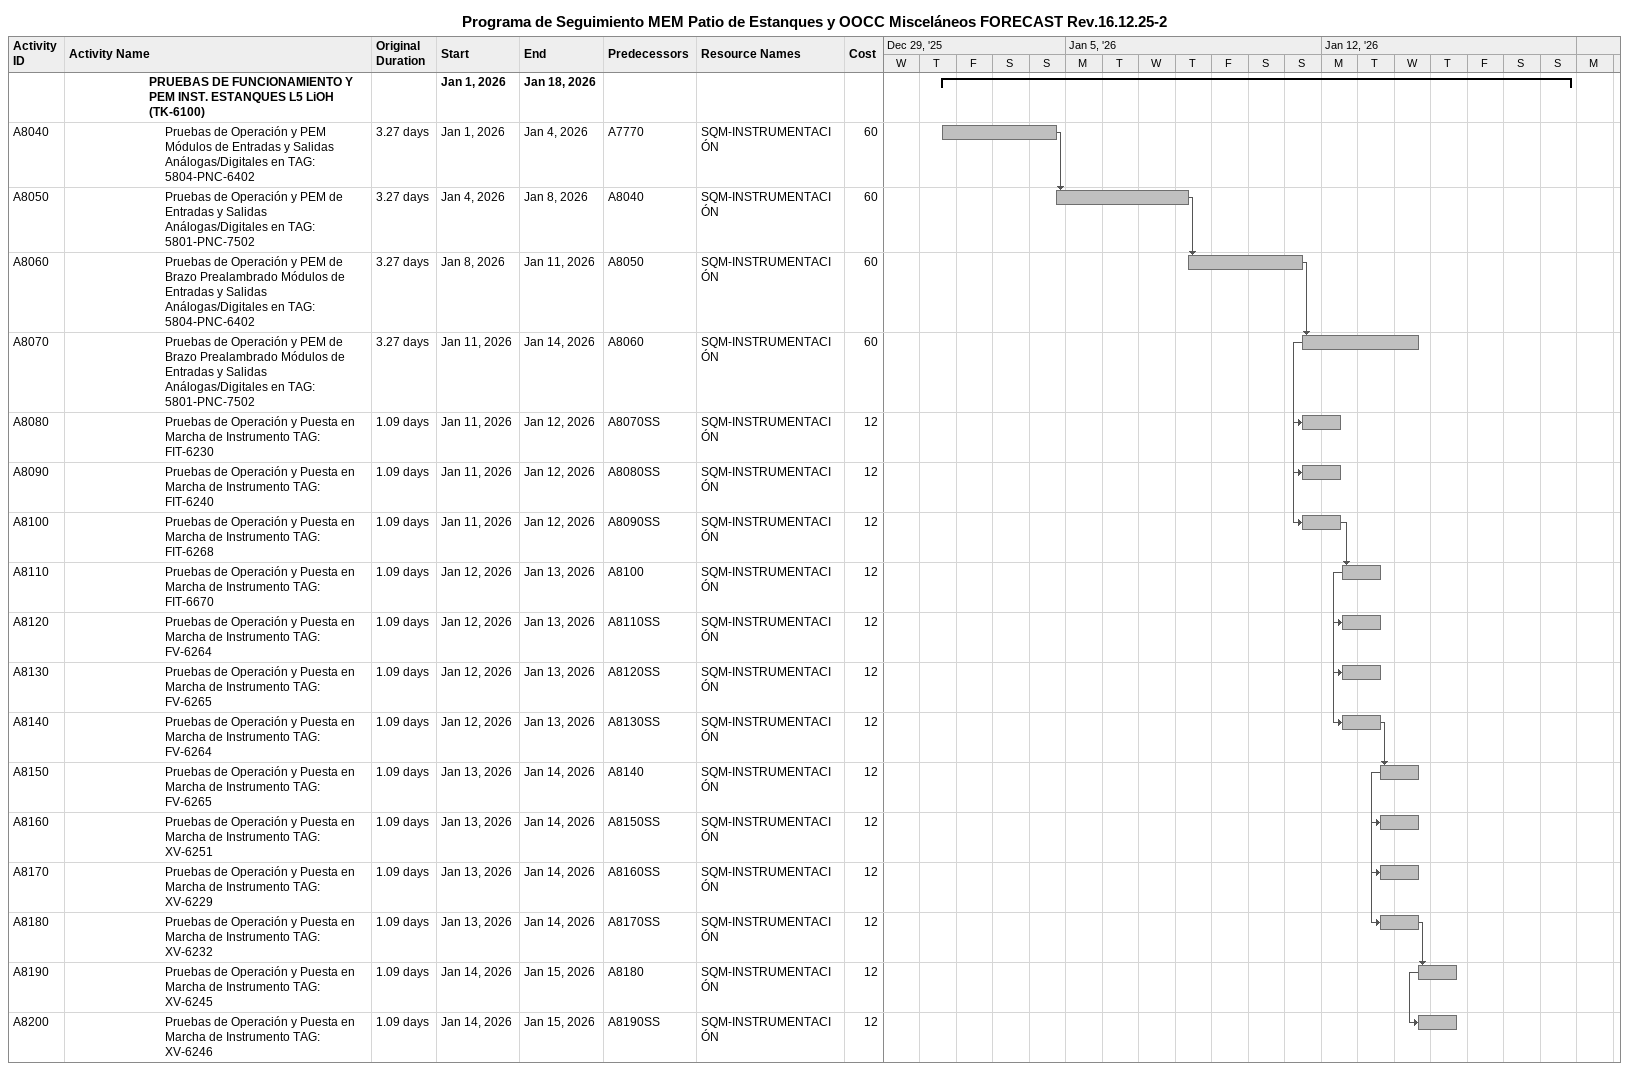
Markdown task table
Programa de Seguimiento MEM Patio de Estanques y OOCC Misceláneos FORECAST Rev.16.12.25-2

| ID | Level | Task | Original duration | Start | Finish | Predecessors | Resources | Cost |
|---|---|---|---|---|---|---|---|---|
|  | 6 | **PRUEBAS DE FUNCIONAMIENTO Y PEM INST. ESTANQUES L5 LiOH (TK-6100)** |  | 2026-01-01 | 2026-01-18 |  |  |  |
| A8040 | 7 | Pruebas de Operación y PEM Módulos de Entradas y Salidas Análogas/Digitales en TAG: 5804-PNC-6402 | 3.27d | 2026-01-01 | 2026-01-04 | A7770 | SQM-INSTRUMENTACIÓN | 60 |
| A8050 | 7 | Pruebas de Operación y PEM de Entradas y Salidas Análogas/Digitales en TAG: 5801-PNC-7502 | 3.27d | 2026-01-04 | 2026-01-08 | A8040 | SQM-INSTRUMENTACIÓN | 60 |
| A8060 | 7 | Pruebas de Operación y PEM de Brazo Prealambrado Módulos de Entradas y Salidas Análogas/Digitales en TAG: 5804-PNC-6402 | 3.27d | 2026-01-08 | 2026-01-11 | A8050 | SQM-INSTRUMENTACIÓN | 60 |
| A8070 | 7 | Pruebas de Operación y PEM de Brazo Prealambrado Módulos de Entradas y Salidas Análogas/Digitales en TAG: 5801-PNC-7502 | 3.27d | 2026-01-11 | 2026-01-14 | A8060 | SQM-INSTRUMENTACIÓN | 60 |
| A8080 | 7 | Pruebas de Operación y Puesta en Marcha de Instrumento TAG: FIT-6230 | 1.09d | 2026-01-11 | 2026-01-12 | A8070SS | SQM-INSTRUMENTACIÓN | 12 |
| A8090 | 7 | Pruebas de Operación y Puesta en Marcha de Instrumento TAG: FIT-6240 | 1.09d | 2026-01-11 | 2026-01-12 | A8080SS | SQM-INSTRUMENTACIÓN | 12 |
| A8100 | 7 | Pruebas de Operación y Puesta en Marcha de Instrumento TAG: FIT-6268 | 1.09d | 2026-01-11 | 2026-01-12 | A8090SS | SQM-INSTRUMENTACIÓN | 12 |
| A8110 | 7 | Pruebas de Operación y Puesta en Marcha de Instrumento TAG: FIT-6670 | 1.09d | 2026-01-12 | 2026-01-13 | A8100 | SQM-INSTRUMENTACIÓN | 12 |
| A8120 | 7 | Pruebas de Operación y Puesta en Marcha de Instrumento TAG: FV-6264 | 1.09d | 2026-01-12 | 2026-01-13 | A8110SS | SQM-INSTRUMENTACIÓN | 12 |
| A8130 | 7 | Pruebas de Operación y Puesta en Marcha de Instrumento TAG: FV-6265 | 1.09d | 2026-01-12 | 2026-01-13 | A8120SS | SQM-INSTRUMENTACIÓN | 12 |
| A8140 | 7 | Pruebas de Operación y Puesta en Marcha de Instrumento TAG: FV-6264 | 1.09d | 2026-01-12 | 2026-01-13 | A8130SS | SQM-INSTRUMENTACIÓN | 12 |
| A8150 | 7 | Pruebas de Operación y Puesta en Marcha de Instrumento TAG: FV-6265 | 1.09d | 2026-01-13 | 2026-01-14 | A8140 | SQM-INSTRUMENTACIÓN | 12 |
| A8160 | 7 | Pruebas de Operación y Puesta en Marcha de Instrumento TAG: XV-6251 | 1.09d | 2026-01-13 | 2026-01-14 | A8150SS | SQM-INSTRUMENTACIÓN | 12 |
| A8170 | 7 | Pruebas de Operación y Puesta en Marcha de Instrumento TAG: XV-6229 | 1.09d | 2026-01-13 | 2026-01-14 | A8160SS | SQM-INSTRUMENTACIÓN | 12 |
| A8180 | 7 | Pruebas de Operación y Puesta en Marcha de Instrumento TAG: XV-6232 | 1.09d | 2026-01-13 | 2026-01-14 | A8170SS | SQM-INSTRUMENTACIÓN | 12 |
| A8190 | 7 | Pruebas de Operación y Puesta en Marcha de Instrumento TAG: XV-6245 | 1.09d | 2026-01-14 | 2026-01-15 | A8180 | SQM-INSTRUMENTACIÓN | 12 |
| A8200 | 7 | Pruebas de Operación y Puesta en Marcha de Instrumento TAG: XV-6246 | 1.09d | 2026-01-14 | 2026-01-15 | A8190SS | SQM-INSTRUMENTACIÓN | 12 |
